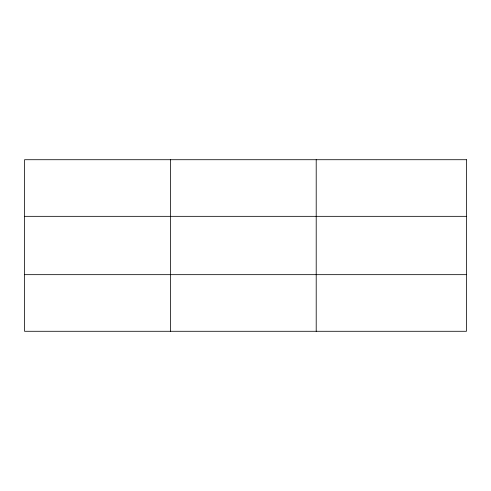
<?xml version="1.0" encoding="UTF-8"?>
<svg xmlns="http://www.w3.org/2000/svg" width="491" height="491" viewBox="0 0 491 491"><rect width="100%" height="100%" fill="white"/><g stroke="black" fill="none" stroke-linecap="round" stroke-linejoin="round"><path stroke-width="0.74" d="M170.377 331.284L170.377 159.716M316.204 331.284L316.204 159.716M24.55 216.335L466.45 216.335M24.55 274.665L466.45 274.665M466.45 159.716L466.45 331.284L24.55 331.284L24.55 159.716L466.45 159.716"/></g></svg>
